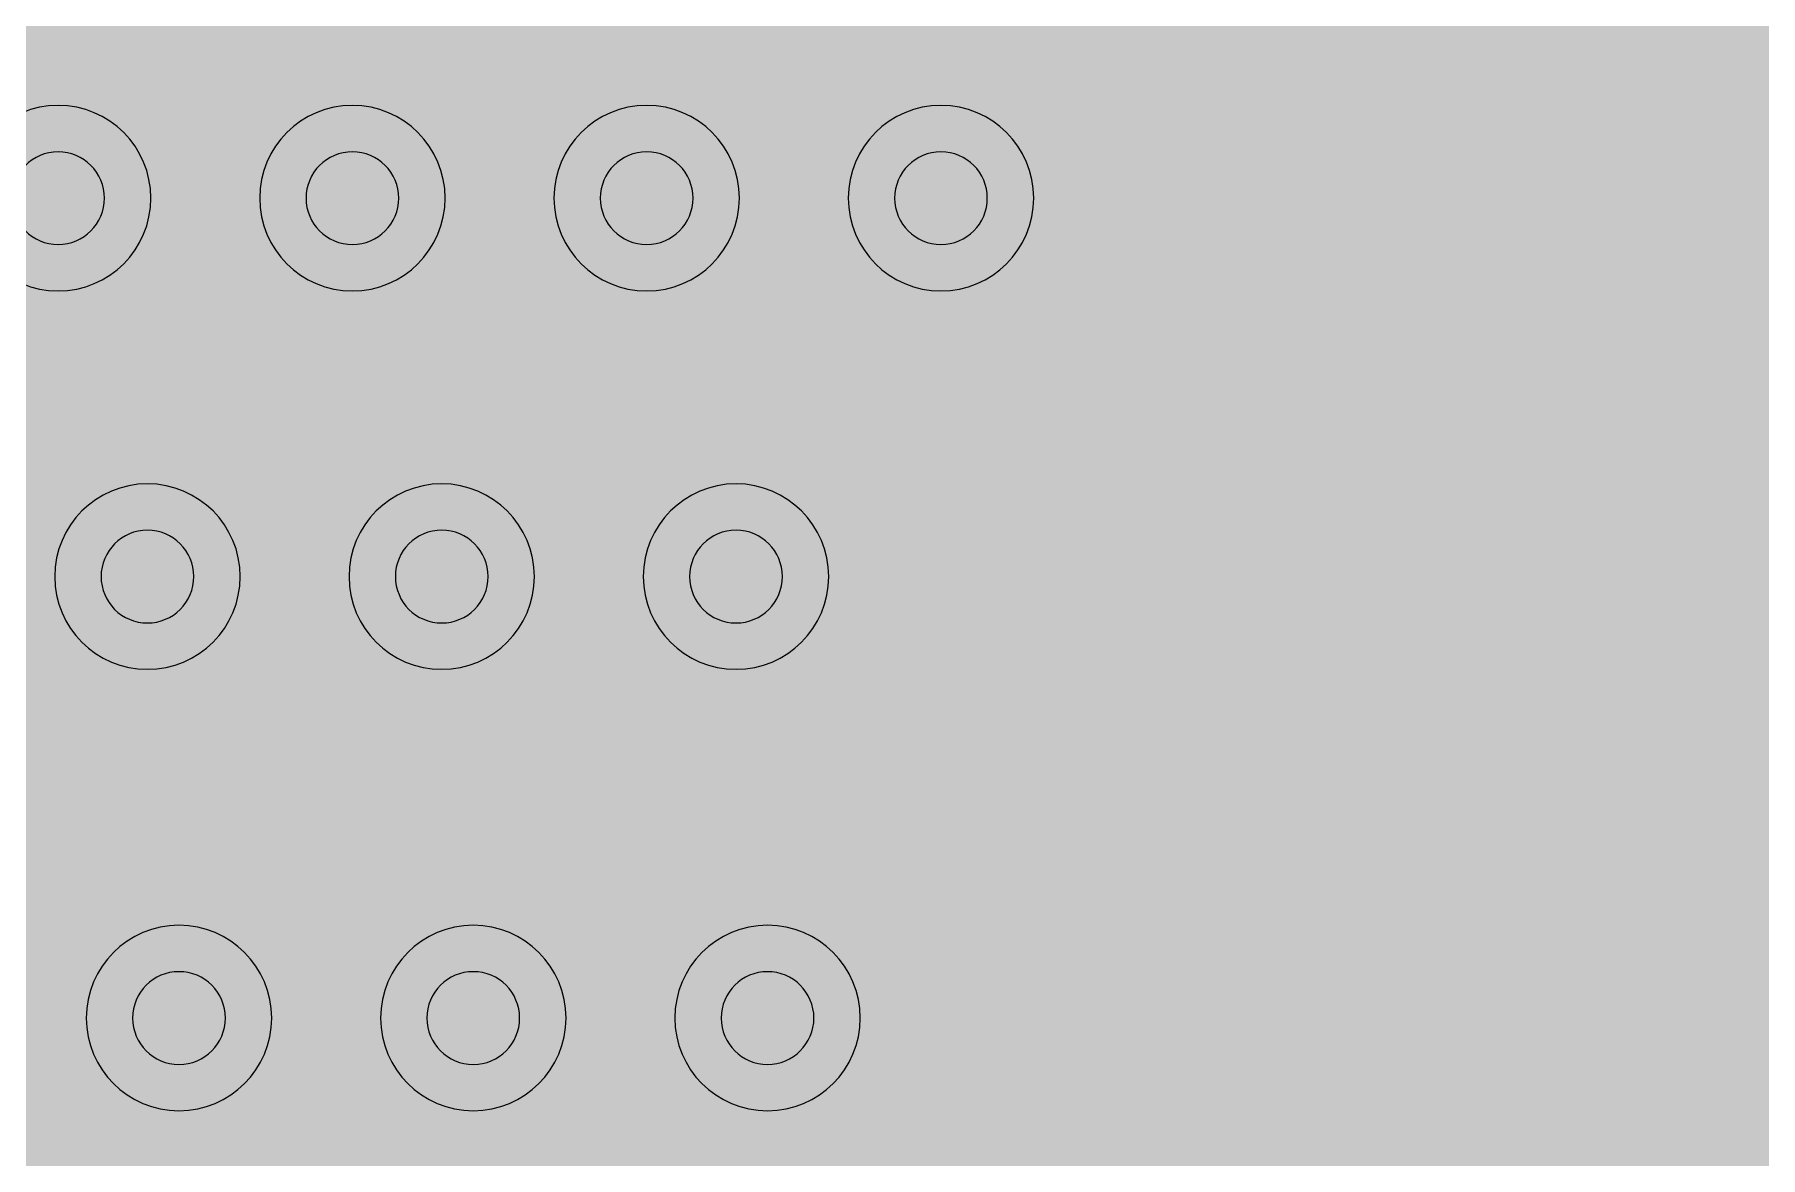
# Model space of a CAD drawing. Header units: millimetres. Extents: x -2 to 135, y -2 to 106.
# Drawn here: x 100.81 to 106.4, y 9 to 12.64 of the extents above; entities that cross this region are included whole.
import ezdxf

# ---------------------------------------------------------------- set-up
doc = ezdxf.new("R2010")
doc.units = ezdxf.units.MM
doc.header["$MEASUREMENT"] = 0
for name, color, linetype, true_color in [('Bottom-Layer', 7, 'Continuous', 0x0000ff), ('Hole-Layer', 7, 'Continuous', 0x222222), ('Multi-Layer', 7, 'Continuous', 0xc0c0c0), ('Top-Layer', 7, 'Continuous', 0xff0000)]:
    doc.layers.add(name, color=color, linetype=linetype, true_color=true_color)

msp = doc.modelspace()

# ---------------------------------------------------------------- hatches: boundary and pattern name
at = {"layer": 'Bottom-Layer'}
msp.add_hatch(color=256, dxfattribs=at).paths.add_polyline_path([(126.4237, 0.3581), (41.6763, 0.3581), (42.3202, 1.129), (42.8008, 2.011), (43.0992, 2.9701), (43.2041, 3.969), (43.1114, 4.9692), (42.8245, 5.9318), (42.3547, 6.8196), (41.7202, 7.5982), (40.9454, 8.2375), (40.0605, 8.7127), (39.0996, 9.0053), (38.1001, 9.1042), (37.1005, 9.0053), (36.1397, 8.7127), (35.2547, 8.2375), (34.48, 7.5982), (33.8454, 6.8196), (33.3756, 5.9318), (33.0888, 4.9692), (32.996, 3.969), (33.1009, 2.9701), (33.3994, 2.011), (33.8799, 1.129), (34.5239, 0.3581), (0.3581, 0.3581), (0.3581, 99.5421), (34.5239, 99.5421), (33.8799, 98.7712), (33.3994, 97.8892), (33.1009, 96.9301), (32.996, 95.9312), (33.0888, 94.931), (33.3756, 93.9684), (33.8454, 93.0806), (34.48, 92.302), (35.2547, 91.6627), (36.1397, 91.1875), (37.1005, 90.8949), (38.1001, 90.796), (39.0996, 90.8949), (40.0605, 91.1875), (40.9454, 91.6627), (41.7202, 92.302), (42.3547, 93.0806), (42.8245, 93.9684), (43.1114, 94.931), (43.2041, 95.9312), (43.0992, 96.9301), (42.8008, 97.8892), (42.3202, 98.7712), (41.6763, 99.5421), (126.4241, 99.5421), (125.779, 98.7696), (125.2981, 97.8856), (124.9999, 96.9244), (124.8962, 95.9234), (124.9908, 94.9215), (125.2802, 93.9577), (125.7531, 93.0693), (126.3911, 92.291), (127.1694, 91.653), (128.0577, 91.1801), (129.0216, 90.8907), (130.0235, 90.7961), (131.0245, 90.8999), (131.9857, 91.198), (132.8697, 91.679), (133.6421, 92.324), (133.6421, 7.5759), (132.8697, 8.2209), (131.9857, 8.7019), (131.0246, 9.0001), (130.0236, 9.1039), (129.0217, 9.0092), (128.0578, 8.7199), (127.1695, 8.247), (126.3912, 7.6091), (125.7532, 6.8309), (125.2802, 5.9425), (124.9908, 4.9787), (124.8961, 3.9768), (124.9998, 2.9758), (125.2979, 2.0147), (125.7787, 1.1306)])
at = {"layer": 'Top-Layer'}
msp.add_hatch(color=256, dxfattribs=at).paths.add_polyline_path([(126.4237, 0.3581), (41.6763, 0.3581), (42.3202, 1.129), (42.8008, 2.011), (43.0992, 2.9701), (43.2041, 3.969), (43.1114, 4.9692), (42.8245, 5.9318), (42.3547, 6.8196), (41.7202, 7.5982), (40.9454, 8.2375), (40.0605, 8.7127), (39.0996, 9.0053), (38.1001, 9.1042), (37.1005, 9.0053), (36.1397, 8.7127), (35.2547, 8.2375), (34.48, 7.5982), (33.8454, 6.8196), (33.3756, 5.9318), (33.0888, 4.9692), (32.996, 3.969), (33.1009, 2.9701), (33.3994, 2.011), (33.8799, 1.129), (34.5239, 0.3581), (0.3581, 0.3581), (0.3581, 99.5421), (34.5239, 99.5421), (33.8799, 98.7712), (33.3994, 97.8892), (33.1009, 96.9301), (32.996, 95.9312), (33.0888, 94.931), (33.3756, 93.9684), (33.8454, 93.0806), (34.48, 92.302), (35.2547, 91.6627), (36.1397, 91.1875), (37.1005, 90.8949), (38.1001, 90.796), (39.0996, 90.8949), (40.0605, 91.1875), (40.9454, 91.6627), (41.7202, 92.302), (42.3547, 93.0806), (42.8245, 93.9684), (43.1114, 94.931), (43.2041, 95.9312), (43.0992, 96.9301), (42.8008, 97.8892), (42.3202, 98.7712), (41.6763, 99.5421), (126.4241, 99.5421), (125.779, 98.7696), (125.2981, 97.8856), (124.9999, 96.9244), (124.8962, 95.9234), (124.9908, 94.9215), (125.2802, 93.9577), (125.7531, 93.0693), (126.3911, 92.291), (127.1694, 91.653), (128.0577, 91.1801), (129.0216, 90.8907), (130.0235, 90.7961), (131.0245, 90.8999), (131.9857, 91.198), (132.8697, 91.679), (133.6421, 92.324), (133.6421, 7.5759), (132.8697, 8.2209), (131.9857, 8.7019), (131.0246, 9.0001), (130.0236, 9.1039), (129.0217, 9.0092), (128.0578, 8.7199), (127.1695, 8.247), (126.3912, 7.6091), (125.7532, 6.8309), (125.2802, 5.9425), (124.9908, 4.9787), (124.8961, 3.9768), (124.9998, 2.9758), (125.2979, 2.0147), (125.7787, 1.1306)])

# ---------------------------------------------------------------- linework, layer by layer
at = {"layer": 'Hole-Layer'}
for points in [[(100.7395, 12.1059, 1), (101.0395, 12.1059), (101.0395, 12.1059, 1), (100.7395, 12.1059)], [(101.6916, 12.1059, 1), (101.9916, 12.1059), (101.9916, 12.1059, 1), (101.6916, 12.1059)], [(102.6436, 12.1059, 1), (102.9436, 12.1059), (102.9436, 12.1059, 1), (102.6436, 12.1059)], [(103.5956, 12.1059, 1), (103.8956, 12.1059), (103.8956, 12.1059, 1), (103.5956, 12.1059)], [(101.0285, 10.8818, 1), (101.3285, 10.8818), (101.3285, 10.8818, 1), (101.0285, 10.8818)], [(101.9806, 10.8818, 1), (102.2806, 10.8818), (102.2806, 10.8818, 1), (101.9806, 10.8818)], [(102.9326, 10.8818, 1), (103.2326, 10.8818), (103.2326, 10.8818, 1), (102.9326, 10.8818)], [(101.1305, 9.4538, 1), (101.4305, 9.4538), (101.4305, 9.4538, 1), (101.1305, 9.4538)], [(102.0826, 9.4538, 1), (102.3826, 9.4538), (102.3826, 9.4538, 1), (102.0826, 9.4538)], [(103.0346, 9.4538, 1), (103.3346, 9.4538), (103.3346, 9.4538, 1), (103.0346, 9.4538)]]:
    msp.add_lwpolyline(points, format="xyb", dxfattribs=at)
at = {"layer": 'Multi-Layer'}
for points in [[(100.5895, 12.1059, 1), (101.1895, 12.1059, 1)], [(101.5416, 12.1059, 1), (102.1416, 12.1059, 1)], [(102.4936, 12.1059, 1), (103.0936, 12.1059, 1)], [(103.4456, 12.1059, 1), (104.0456, 12.1059, 1)], [(100.8785, 10.8818, 1), (101.4785, 10.8818, 1)], [(101.8306, 10.8818, 1), (102.4306, 10.8818, 1)], [(102.7826, 10.8818, 1), (103.3826, 10.8818, 1)], [(100.9805, 9.4538, 1), (101.5805, 9.4538, 1)], [(101.9326, 9.4538, 1), (102.5326, 9.4538, 1)], [(102.8846, 9.4538, 1), (103.4846, 9.4538, 1)]]:
    msp.add_lwpolyline(points, format="xyb", close=True, dxfattribs=at)

doc.saveas('drawing.dxf')
